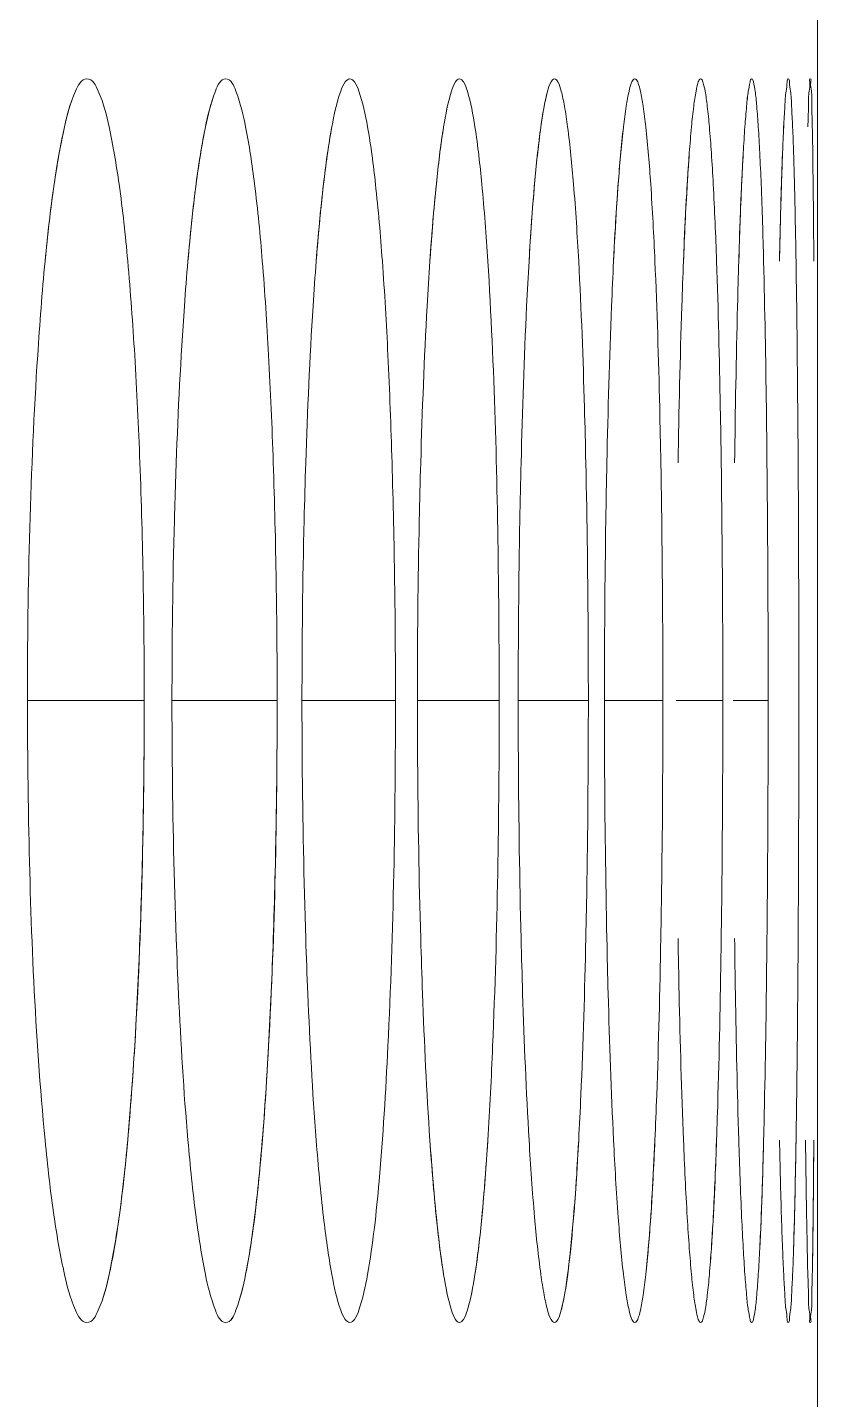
# Model space of a CAD drawing. Header units: millimetres. Extents: x 1177 to 4147, y 93 to 2194.
# Drawn here: x 2920 to 2923.81, y 1381.71 to 1388.33 of the extents above; entities that cross this region are included whole.
import ezdxf

# ---------------------------------------------------------------- set-up
doc = ezdxf.new("R2010")
doc.units = ezdxf.units.MM
doc.header["$LTSCALE"] = 0.1
doc.layers.get('0').update_dxf_attribs({"lineweight": 13})
doc.layers.add('标注', color=251, linetype='Continuous', lineweight=9)

msp = doc.modelspace()

# ---------------------------------------------------------------- linework, layer by layer
msp.add_line((2923.8102, 1348.8948), (2923.8102, 1914.8948))
at = {"layer": '标注'}
for p, q in [((2919.9962, 1385.0776), (2920.56, 1385.0776)), ((2919.9962, 1385.0776), (2920.56, 1385.0776)), ((2920.6939, 1385.0776), (2921.2015, 1385.0776)), ((2920.6939, 1385.0776), (2921.2015, 1385.0776)), ((2921.3214, 1385.0776), (2921.7727, 1385.0776)), ((2921.3214, 1385.0776), (2921.7727, 1385.0776)), ((2921.8784, 1385.0776), (2922.2734, 1385.0776)), ((2921.8784, 1385.0776), (2922.2734, 1385.0776)), ((2922.3651, 1385.0776), (2922.7037, 1385.0776)), ((2922.3651, 1385.0776), (2922.7037, 1385.0776)), ((2922.7813, 1385.0776), (2923.0635, 1385.0776)), ((2922.7813, 1385.0776), (2923.0635, 1385.0776)), ((2923.127, 1385.0776), (2923.3529, 1385.0776)), ((2923.127, 1385.0776), (2923.3529, 1385.0776)), ((2923.4023, 1385.0776), (2923.5716, 1385.0776)), ((2923.4023, 1385.0776), (2923.5716, 1385.0776)), ((2923.8102, 1381.5824), (2923.8102, 1382.0776))]:
    msp.add_line(p, q, dxfattribs=at)
for points, knots in [([(2920.2837, 1388.0776), (2920.2567, 1388.0776), (2920.2065, 1387.978), (2920.1667, 1387.8198), (2920.1169, 1387.5363), (2920.0935, 1387.3222), (2920.0815, 1387.1982)], [0, 0, 0, 0, 0.088546, 0.285612, 0.592064, 1, 1, 1, 1]), ([(2920.2837, 1388.0776), (2920.2567, 1388.0776), (2920.2063, 1387.9775), (2920.1886, 1387.9044), (2920.1751, 1387.8458)], [0, 0, 0, 0, 0.310043, 1, 1, 1, 1]), ([(2920.56, 1385.0776), (2920.56, 1385.4601), (2920.5505, 1386.0163), (2920.5175, 1386.7228), (2920.4848, 1387.1726), (2920.4467, 1387.5368), (2920.3987, 1387.8199), (2920.3602, 1387.978), (2920.3106, 1388.0776), (2920.2837, 1388.0776)], [0, 0, 0, 0, 0.377854, 0.54897, 0.699037, 0.8219, 0.914152, 0.973419, 1, 1, 1, 1]), ([(2920.56, 1385.0776), (2920.56, 1385.4601), (2920.5505, 1386.0163), (2920.5175, 1386.7228), (2920.4848, 1387.1726), (2920.4467, 1387.5368), (2920.3987, 1387.8199), (2920.3602, 1387.978), (2920.3106, 1388.0776), (2920.2837, 1388.0776)], [0, 0, 0, 0, 0.377854, 0.54897, 0.699037, 0.8219, 0.914152, 0.973419, 1, 1, 1, 1]), ([(2920.9533, 1388.0776), (2920.9275, 1388.0776), (2920.8841, 1387.9747), (2920.8475, 1387.8205), (2920.8031, 1387.5355), (2920.7818, 1387.3221), (2920.771, 1387.1982)], [0, 0, 0, 0, 0.085191, 0.282004, 0.589713, 1, 1, 1, 1]), ([(2920.9533, 1388.0776), (2920.9275, 1388.0776), (2920.884, 1387.9741), (2920.8676, 1387.9042), (2920.8554, 1387.8458)], [0, 0, 0, 0, 0.302109, 1, 1, 1, 1]), ([(2921.2015, 1385.0776), (2921.2015, 1385.4601), (2921.193, 1386.0163), (2921.1634, 1386.7227), (2921.1341, 1387.1727), (2921.0997, 1387.536), (2921.0572, 1387.8206), (2921.0219, 1387.9746), (2920.9791, 1388.0776), (2920.9533, 1388.0776)], [0, 0, 0, 0, 0.378677, 0.550133, 0.700451, 0.823436, 0.915631, 0.974548, 1, 1, 1, 1]), ([(2921.2015, 1385.0776), (2921.2015, 1385.4601), (2921.193, 1386.0163), (2921.1634, 1386.7227), (2921.1341, 1387.1727), (2921.0997, 1387.536), (2921.0572, 1387.8206), (2921.0219, 1387.9746), (2920.9791, 1388.0776), (2920.9533, 1388.0776)], [0, 0, 0, 0, 0.378677, 0.550133, 0.700451, 0.823436, 0.915631, 0.974548, 1, 1, 1, 1]), ([(2921.5526, 1388.0776), (2921.5437, 1388.0776), (2921.5228, 1388.0564), (2921.4929, 1387.9797), (2921.4561, 1387.8118), (2921.4198, 1387.539), (2921.3999, 1387.3221), (2921.3902, 1387.1982)], [0, 0, 0, 0, 0.029553, 0.084292, 0.280407, 0.588536, 1, 1, 1, 1]), ([(2921.5526, 1388.0776), (2921.5437, 1388.0776), (2921.5228, 1388.0564), (2921.4929, 1387.9799), (2921.4763, 1387.904), (2921.4655, 1387.8458)], [0, 0, 0, 0, 0.105409, 0.300624, 1, 1, 1, 1]), ([(2921.7727, 1385.0776), (2921.7727, 1385.4601), (2921.7652, 1386.0159), (2921.7388, 1386.7231), (2921.7134, 1387.1713), (2921.6816, 1387.5394), (2921.6471, 1387.812), (2921.6116, 1387.9797), (2921.5824, 1388.0564), (2921.5615, 1388.0776), (2921.5526, 1388.0776)], [0, 0, 0, 0, 0.37915, 0.550789, 0.701227, 0.824236, 0.916314, 0.974872, 0.991193, 1, 1, 1, 1]), ([(2921.7727, 1385.0776), (2921.7727, 1385.4601), (2921.7652, 1386.0159), (2921.7388, 1386.7231), (2921.7134, 1387.1713), (2921.6816, 1387.5394), (2921.6471, 1387.812), (2921.6116, 1387.9797), (2921.5824, 1388.0564), (2921.5615, 1388.0776), (2921.5526, 1388.0776)], [0, 0, 0, 0, 0.37915, 0.550789, 0.701227, 0.824236, 0.916314, 0.974872, 0.991193, 1, 1, 1, 1]), ([(2922.0816, 1388.0776), (2922.0734, 1388.0776), (2922.0549, 1388.0551), (2922.0294, 1387.9797), (2921.9967, 1387.811), (2921.9651, 1387.539), (2921.9475, 1387.3221), (2921.9391, 1387.1982)], [0, 0, 0, 0, 0.027261, 0.081063, 0.277066, 0.586389, 1, 1, 1, 1]), ([(2922.0816, 1388.0776), (2922.0734, 1388.0776), (2922.0549, 1388.0551), (2922.0294, 1387.9799), (2922.0146, 1387.9038), (2922.0052, 1387.8458)], [0, 0, 0, 0, 0.098407, 0.292591, 1, 1, 1, 1]), ([(2922.2184, 1387.1982), (2922.2106, 1387.322), (2922.1942, 1387.539), (2922.1644, 1387.8109), (2922.1329, 1387.9797), (2922.1081, 1388.0551), (2922.0897, 1388.0776), (2922.0816, 1388.0776)], [0, 0, 0, 0, 0.413839, 0.723224, 0.919125, 0.972822, 1, 1, 1, 1]), ([(2922.2184, 1387.1982), (2922.2106, 1387.322), (2922.1942, 1387.539), (2922.1644, 1387.8109), (2922.1329, 1387.9797), (2922.1081, 1388.0551), (2922.0897, 1388.0776), (2922.0816, 1388.0776)], [0, 0, 0, 0, 0.413839, 0.723224, 0.919125, 0.972822, 1, 1, 1, 1]), ([(2922.5401, 1388.0776), (2922.5326, 1388.0776), (2922.5168, 1388.0536), (2922.5043, 1388.0107), (2922.4877, 1387.9364), (2922.4653, 1387.7878), (2922.4396, 1387.538), (2922.4248, 1387.322), (2922.4175, 1387.1982)], [0, 0, 0, 0, 0.025054, 0.078013, 0.161195, 0.274032, 0.584445, 1, 1, 1, 1]), ([(2922.5401, 1388.0776), (2922.5326, 1388.0776), (2922.5168, 1388.0536), (2922.4954, 1387.9803), (2922.4825, 1387.9037), (2922.4744, 1387.8458)], [0, 0, 0, 0, 0.09147, 0.284797, 1, 1, 1, 1]), ([(2922.657, 1387.1982), (2922.6503, 1387.322), (2922.6367, 1387.5379), (2922.6126, 1387.7878), (2922.5913, 1387.9364), (2922.5753, 1388.0107), (2922.5632, 1388.0536), (2922.5475, 1388.0776), (2922.5401, 1388.0776)], [0, 0, 0, 0, 0.41576, 0.726231, 0.839042, 0.922162, 0.975029, 1, 1, 1, 1]), ([(2922.657, 1387.1982), (2922.6503, 1387.322), (2922.6367, 1387.5379), (2922.6126, 1387.7878), (2922.5913, 1387.9364), (2922.5753, 1388.0107), (2922.5632, 1388.0536), (2922.5475, 1388.0776), (2922.5401, 1388.0776)], [0, 0, 0, 0, 0.41576, 0.726231, 0.839042, 0.922162, 0.975029, 1, 1, 1, 1]), ([(2922.9281, 1388.0776), (2922.9212, 1388.0776), (2922.9085, 1388.052), (2922.8981, 1388.011), (2922.8843, 1387.936), (2922.8655, 1387.7879), (2922.8441, 1387.5377), (2922.8316, 1387.322), (2922.8254, 1387.1982)], [0, 0, 0, 0, 0.022981, 0.075216, 0.158211, 0.271196, 0.582643, 1, 1, 1, 1]), ([(2922.9281, 1388.0776), (2922.9213, 1388.0776), (2922.9085, 1388.052), (2922.8981, 1388.011), (2922.8843, 1387.936), (2922.8771, 1387.8791), (2922.8732, 1387.8458)], [0, 0, 0, 0, 0.084747, 0.277358, 0.583386, 1, 1, 1, 1]), ([(2923.0251, 1387.1982), (2923.0196, 1387.322), (2923.0083, 1387.5377), (2922.9884, 1387.7878), (2922.9707, 1387.936), (2922.9575, 1388.0109), (2922.9474, 1388.0519), (2922.9349, 1388.0776), (2922.9281, 1388.0776)], [0, 0, 0, 0, 0.417534, 0.729035, 0.841999, 0.924943, 0.977098, 1, 1, 1, 1]), ([(2923.0251, 1387.1982), (2923.0196, 1387.322), (2923.0083, 1387.5377), (2922.9884, 1387.7878), (2922.9707, 1387.936), (2922.9575, 1388.0109), (2922.9474, 1388.0519), (2922.9349, 1388.0776), (2922.9281, 1388.0776)], [0, 0, 0, 0, 0.417534, 0.729035, 0.841999, 0.924943, 0.977098, 1, 1, 1, 1]), ([(2923.2456, 1388.0776), (2923.2394, 1388.0776), (2923.2302, 1388.0503), (2923.2213, 1388.0114), (2923.2106, 1387.9356), (2923.2004, 1387.8375), (2923.1901, 1387.7116), (2923.176, 1387.4961), (2923.1679, 1387.322), (2923.1629, 1387.1982)], [0, 0, 0, 0, 0.021098, 0.072729, 0.15558, 0.268707, 0.410947, 0.581076, 1, 1, 1, 1]), ([(2923.2456, 1388.0776), (2923.2394, 1388.0776), (2923.2302, 1388.0503), (2923.2213, 1388.0114), (2923.2106, 1387.9356), (2923.2047, 1387.8791), (2923.2016, 1387.8458)], [0, 0, 0, 0, 0.078524, 0.270667, 0.578998, 1, 1, 1, 1]), ([(2923.3226, 1387.1982), (2923.3183, 1387.3219), (2923.3111, 1387.496), (2923.2984, 1387.7116), (2923.289, 1387.8375), (2923.2795, 1387.9356), (2923.2694, 1388.0114), (2923.2608, 1388.0502), (2923.2518, 1388.0776), (2923.2456, 1388.0776)], [0, 0, 0, 0, 0.419072, 0.589237, 0.731487, 0.844598, 0.927408, 0.978974, 1, 1, 1, 1]), ([(2923.3226, 1387.1982), (2923.3183, 1387.3219), (2923.3111, 1387.496), (2923.2984, 1387.7116), (2923.289, 1387.8375), (2923.2795, 1387.9356), (2923.2694, 1388.0114), (2923.2608, 1388.0502), (2923.2518, 1388.0776), (2923.2456, 1388.0776)], [0, 0, 0, 0, 0.419072, 0.589237, 0.731487, 0.844598, 0.927408, 0.978974, 1, 1, 1, 1]), ([(2923.4926, 1388.0776), (2923.4868, 1388.0776), (2923.482, 1388.0486), (2923.4736, 1388.0119), (2923.4664, 1387.9352), (2923.4583, 1387.8376), (2923.4506, 1387.7115), (2923.4399, 1387.496), (2923.4337, 1387.3219), (2923.4299, 1387.1982)], [0, 0, 0, 0, 0.019483, 0.070636, 0.153385, 0.266641, 0.409187, 0.579773, 1, 1, 1, 1]), ([(2923.4926, 1388.0776), (2923.4868, 1388.0776), (2923.482, 1388.0486), (2923.4736, 1388.012), (2923.4665, 1387.9352), (2923.4617, 1387.8791), (2923.4593, 1387.8458)], [0, 0, 0, 0, 0.073071, 0.264912, 0.575251, 1, 1, 1, 1]), ([(2923.5497, 1387.1982), (2923.5465, 1387.3219), (2923.5413, 1387.496), (2923.5318, 1387.7115), (2923.525, 1387.8376), (2923.5176, 1387.9351), (2923.511, 1388.0119), (2923.503, 1388.0485), (2923.4983, 1388.0776), (2923.4926, 1388.0776)], [0, 0, 0, 0, 0.420342, 0.590956, 0.733511, 0.846755, 0.929474, 0.980577, 1, 1, 1, 1]), ([(2923.5497, 1387.1982), (2923.5465, 1387.3219), (2923.5413, 1387.496), (2923.5318, 1387.7115), (2923.525, 1387.8376), (2923.5176, 1387.9351), (2923.511, 1388.0119), (2923.503, 1388.0485), (2923.4983, 1388.0776), (2923.4926, 1388.0776)], [0, 0, 0, 0, 0.420342, 0.590956, 0.733511, 0.846755, 0.929474, 0.980577, 1, 1, 1, 1]), ([(2923.669, 1388.0776), (2923.6637, 1388.0776), (2923.6638, 1388.0471), (2923.6551, 1388.0125), (2923.6519, 1387.9348), (2923.6457, 1387.8377), (2923.6407, 1387.7114), (2923.6331, 1387.496), (2923.6289, 1387.3219), (2923.6263, 1387.1982)], [0, 0, 0, 0, 0.018224, 0.069031, 0.151713, 0.265072, 0.407854, 0.578787, 1, 1, 1, 1]), ([(2923.669, 1388.0776), (2923.6637, 1388.0776), (2923.6638, 1388.0471), (2923.6551, 1388.0125), (2923.652, 1387.9348), (2923.6482, 1387.879), (2923.6465, 1387.8458)], [0, 0, 0, 0, 0.068751, 0.260424, 0.572346, 1, 1, 1, 1]), ([(2923.7061, 1387.1982), (2923.7041, 1387.3219), (2923.7009, 1387.496), (2923.6947, 1387.7114), (2923.6905, 1387.8377), (2923.685, 1387.9348), (2923.6824, 1388.0125), (2923.674, 1388.0471), (2923.6744, 1388.0776), (2923.669, 1388.0776)], [0, 0, 0, 0, 0.421292, 0.592245, 0.735033, 0.848385, 0.931046, 0.98182, 1, 1, 1, 1]), ([(2923.7061, 1387.1982), (2923.7041, 1387.3219), (2923.7009, 1387.496), (2923.6947, 1387.7114), (2923.6905, 1387.8377), (2923.685, 1387.9348), (2923.6824, 1388.0125), (2923.674, 1388.0471), (2923.6744, 1388.0776), (2923.669, 1388.0776)], [0, 0, 0, 0, 0.421292, 0.592245, 0.735033, 0.848385, 0.931046, 0.98182, 1, 1, 1, 1]), ([(2923.7749, 1388.0776), (2923.7698, 1388.0776), (2923.7755, 1388.0461), (2923.7657, 1388.013), (2923.7671, 1387.9345), (2923.7641, 1387.879), (2923.7632, 1387.8458)], [0, 0, 0, 0, 0.06594, 0.257533, 0.570482, 1, 1, 1, 1]), ([(2923.792, 1387.1982), (2923.7912, 1387.3219), (2923.7899, 1387.496), (2923.7869, 1387.7114), (2923.7856, 1387.8377), (2923.7816, 1387.9345), (2923.7836, 1388.0129), (2923.774, 1388.046), (2923.78, 1388.0776), (2923.7749, 1388.0776)], [0, 0, 0, 0, 0.421877, 0.593041, 0.735975, 0.849398, 0.932031, 0.98261, 1, 1, 1, 1]), ([(2923.792, 1387.1982), (2923.7912, 1387.3219), (2923.7899, 1387.496), (2923.7869, 1387.7114), (2923.7856, 1387.8377), (2923.7816, 1387.9345), (2923.7836, 1388.0129), (2923.774, 1388.046), (2923.78, 1388.0776), (2923.7749, 1388.0776)], [0, 0, 0, 0, 0.421877, 0.593041, 0.735975, 0.849398, 0.932031, 0.98261, 1, 1, 1, 1]), ([(2920.1751, 1387.8458), (2920.1655, 1387.8041), (2920.1232, 1387.59), (2920.0984, 1387.3728), (2920.0815, 1387.1982)], [0, 0, 0, 0, 0.196008, 1, 1, 1, 1]), ([(2920.8554, 1387.8458), (2920.8468, 1387.8041), (2920.8086, 1387.5896), (2920.7862, 1387.3727), (2920.771, 1387.1982)], [0, 0, 0, 0, 0.195671, 1, 1, 1, 1]), ([(2921.4655, 1387.8458), (2921.4578, 1387.804), (2921.4237, 1387.5893), (2921.4038, 1387.3726), (2921.3902, 1387.1982)], [0, 0, 0, 0, 0.195367, 1, 1, 1, 1]), ([(2922.0052, 1387.8458), (2921.9984, 1387.804), (2921.9685, 1387.589), (2921.951, 1387.3725), (2921.9391, 1387.1982)], [0, 0, 0, 0, 0.195095, 1, 1, 1, 1]), ([(2922.4744, 1387.8458), (2922.4686, 1387.804), (2922.4428, 1387.5887), (2922.4278, 1387.3724), (2922.4175, 1387.1982)], [0, 0, 0, 0, 0.194857, 1, 1, 1, 1]), ([(2922.8732, 1387.8458), (2922.8684, 1387.8039), (2922.8467, 1387.5885), (2922.8341, 1387.3723), (2922.8254, 1387.1982)], [0, 0, 0, 0, 0.194653, 1, 1, 1, 1]), ([(2923.2016, 1387.8458), (2923.1976, 1387.8039), (2923.1802, 1387.5883), (2923.1699, 1387.3723), (2923.1629, 1387.1982)], [0, 0, 0, 0, 0.194485, 1, 1, 1, 1]), ([(2923.4593, 1387.8458), (2923.4563, 1387.8039), (2923.443, 1387.5882), (2923.4352, 1387.3722), (2923.4299, 1387.1982)], [0, 0, 0, 0, 0.194352, 1, 1, 1, 1]), ([(2923.6465, 1387.8458), (2923.6445, 1387.8039), (2923.6354, 1387.5881), (2923.63, 1387.3722), (2923.6263, 1387.1982)], [0, 0, 0, 0, 0.194256, 1, 1, 1, 1]), ([(2920.0815, 1387.1982), (2920.0669, 1387.0469), (2920.0135, 1386.3412), (2919.9962, 1385.6332), (2919.9962, 1385.0776)], [0, 0, 0, 0, 0.214773, 1, 1, 1, 1]), ([(2920.0815, 1387.1982), (2920.0669, 1387.0469), (2920.0135, 1386.3412), (2919.9962, 1385.6332), (2919.9962, 1385.0776)], [0, 0, 0, 0, 0.214773, 1, 1, 1, 1]), ([(2920.771, 1387.1982), (2920.7647, 1387.1256), (2920.7395, 1386.8016), (2920.7236, 1386.4768), (2920.7144, 1386.2248)], [0, 0, 0, 0, 0.224097, 1, 1, 1, 1]), ([(2920.771, 1387.1982), (2920.7647, 1387.1256), (2920.7395, 1386.8016), (2920.7236, 1386.4768), (2920.7144, 1386.2248)], [0, 0, 0, 0, 0.224097, 1, 1, 1, 1]), ([(2921.3902, 1387.1982), (2921.3846, 1387.1256), (2921.3621, 1386.8015), (2921.3479, 1386.4768), (2921.3397, 1386.2248)], [0, 0, 0, 0, 0.224036, 1, 1, 1, 1]), ([(2921.3902, 1387.1982), (2921.3846, 1387.1256), (2921.3621, 1386.8015), (2921.3479, 1386.4768), (2921.3397, 1386.2248)], [0, 0, 0, 0, 0.224036, 1, 1, 1, 1]), ([(2921.9391, 1387.1982), (2921.9341, 1387.1256), (2921.9143, 1386.8014), (2921.9018, 1386.4768), (2921.8946, 1386.2248)], [0, 0, 0, 0, 0.223981, 1, 1, 1, 1]), ([(2921.9391, 1387.1982), (2921.9341, 1387.1256), (2921.9143, 1386.8014), (2921.9018, 1386.4768), (2921.8946, 1386.2248)], [0, 0, 0, 0, 0.223981, 1, 1, 1, 1]), ([(2922.2734, 1385.0776), (2922.2734, 1385.2725), (2922.2685, 1385.9796), (2922.2508, 1386.687), (2922.2184, 1387.1982)], [0, 0, 0, 0, 0.275612, 1, 1, 1, 1]), ([(2922.2734, 1385.0776), (2922.2734, 1385.2725), (2922.2685, 1385.9796), (2922.2508, 1386.687), (2922.2184, 1387.1982)], [0, 0, 0, 0, 0.275612, 1, 1, 1, 1]), ([(2922.4175, 1387.1982), (2922.4132, 1387.1256), (2922.3961, 1386.8013), (2922.3853, 1386.4767), (2922.3791, 1386.2248)], [0, 0, 0, 0, 0.223934, 1, 1, 1, 1]), ([(2922.4175, 1387.1982), (2922.4132, 1387.1256), (2922.3961, 1386.8013), (2922.3853, 1386.4767), (2922.3791, 1386.2248)], [0, 0, 0, 0, 0.223934, 1, 1, 1, 1]), ([(2922.6915, 1386.2248), (2922.6896, 1386.3136), (2922.6815, 1386.6381), (2922.6697, 1386.9626), (2922.657, 1387.1982)], [0, 0, 0, 0, 0.273401, 1, 1, 1, 1]), ([(2922.6915, 1386.2248), (2922.6896, 1386.3136), (2922.6815, 1386.6381), (2922.6697, 1386.9626), (2922.657, 1387.1982)], [0, 0, 0, 0, 0.273401, 1, 1, 1, 1]), ([(2922.8254, 1387.1982), (2922.8218, 1387.1256), (2922.8075, 1386.8013), (2922.7984, 1386.4767), (2922.7931, 1386.2248)], [0, 0, 0, 0, 0.223894, 1, 1, 1, 1]), ([(2922.8254, 1387.1982), (2922.8218, 1387.1256), (2922.8075, 1386.8013), (2922.7984, 1386.4767), (2922.7931, 1386.2248)], [0, 0, 0, 0, 0.223894, 1, 1, 1, 1]), ([(2923.0535, 1386.2248), (2923.0519, 1386.3136), (2923.0453, 1386.6381), (2923.0355, 1386.9626), (2923.0251, 1387.1982)], [0, 0, 0, 0, 0.27343, 1, 1, 1, 1]), ([(2923.0535, 1386.2248), (2923.0519, 1386.3136), (2923.0453, 1386.6381), (2923.0355, 1386.9626), (2923.0251, 1387.1982)], [0, 0, 0, 0, 0.27343, 1, 1, 1, 1]), ([(2923.1629, 1387.1982), (2923.16, 1387.1256), (2923.1483, 1386.8012), (2923.1409, 1386.4767), (2923.1366, 1386.2248)], [0, 0, 0, 0, 0.22386, 1, 1, 1, 1]), ([(2923.1629, 1387.1982), (2923.16, 1387.1256), (2923.1483, 1386.8012), (2923.1409, 1386.4767), (2923.1366, 1386.2248)], [0, 0, 0, 0, 0.22386, 1, 1, 1, 1]), ([(2923.345, 1386.2248), (2923.3438, 1386.3136), (2923.3385, 1386.6381), (2923.3309, 1386.9625), (2923.3226, 1387.1982)], [0, 0, 0, 0, 0.273454, 1, 1, 1, 1]), ([(2923.345, 1386.2248), (2923.3438, 1386.3136), (2923.3385, 1386.6381), (2923.3309, 1386.9625), (2923.3226, 1387.1982)], [0, 0, 0, 0, 0.273454, 1, 1, 1, 1]), ([(2923.4299, 1387.1982), (2923.4276, 1387.1256), (2923.4187, 1386.8012), (2923.413, 1386.4767), (2923.4097, 1386.2248)], [0, 0, 0, 0, 0.223834, 1, 1, 1, 1]), ([(2923.4299, 1387.1982), (2923.4276, 1387.1256), (2923.4187, 1386.8012), (2923.413, 1386.4767), (2923.4097, 1386.2248)], [0, 0, 0, 0, 0.223834, 1, 1, 1, 1]), ([(2923.566, 1386.2248), (2923.5651, 1386.3136), (2923.5613, 1386.638), (2923.5557, 1386.9625), (2923.5497, 1387.1982)], [0, 0, 0, 0, 0.273472, 1, 1, 1, 1]), ([(2923.566, 1386.2248), (2923.5651, 1386.3136), (2923.5613, 1386.638), (2923.5557, 1386.9625), (2923.5497, 1387.1982)], [0, 0, 0, 0, 0.273472, 1, 1, 1, 1]), ([(2923.7164, 1386.2248), (2923.7158, 1386.3136), (2923.7134, 1386.638), (2923.71, 1386.9625), (2923.7061, 1387.1982)], [0, 0, 0, 0, 0.273485, 1, 1, 1, 1]), ([(2923.7164, 1386.2248), (2923.7158, 1386.3136), (2923.7134, 1386.638), (2923.71, 1386.9625), (2923.7061, 1387.1982)], [0, 0, 0, 0, 0.273485, 1, 1, 1, 1]), ([(2920.7144, 1386.2248), (2920.711, 1386.1325), (2920.699, 1385.7502), (2920.6939, 1385.3676), (2920.6939, 1385.0776)], [0, 0, 0, 0, 0.241638, 1, 1, 1, 1]), ([(2920.7144, 1386.2248), (2920.711, 1386.1325), (2920.699, 1385.7502), (2920.6939, 1385.3676), (2920.6939, 1385.0776)], [0, 0, 0, 0, 0.241638, 1, 1, 1, 1]), ([(2921.3397, 1386.2248), (2921.3366, 1386.1325), (2921.3259, 1385.7501), (2921.3214, 1385.3676), (2921.3214, 1385.0776)], [0, 0, 0, 0, 0.241623, 1, 1, 1, 1]), ([(2921.3397, 1386.2248), (2921.3366, 1386.1325), (2921.3259, 1385.7501), (2921.3214, 1385.3676), (2921.3214, 1385.0776)], [0, 0, 0, 0, 0.241623, 1, 1, 1, 1]), ([(2921.8946, 1386.2248), (2921.8919, 1386.1324), (2921.8824, 1385.7501), (2921.8784, 1385.3676), (2921.8784, 1385.0776)], [0, 0, 0, 0, 0.241609, 1, 1, 1, 1]), ([(2921.8946, 1386.2248), (2921.8919, 1386.1324), (2921.8824, 1385.7501), (2921.8784, 1385.3676), (2921.8784, 1385.0776)], [0, 0, 0, 0, 0.241609, 1, 1, 1, 1]), ([(2922.3791, 1386.2248), (2922.3768, 1386.1324), (2922.3686, 1385.7501), (2922.3651, 1385.3676), (2922.3651, 1385.0776)], [0, 0, 0, 0, 0.241597, 1, 1, 1, 1]), ([(2922.3791, 1386.2248), (2922.3768, 1386.1324), (2922.3686, 1385.7501), (2922.3651, 1385.3676), (2922.3651, 1385.0776)], [0, 0, 0, 0, 0.241597, 1, 1, 1, 1]), ([(2922.7037, 1385.0776), (2922.7037, 1385.1755), (2922.7027, 1385.558), (2922.6978, 1385.9404), (2922.6915, 1386.2248)], [0, 0, 0, 0, 0.25612, 1, 1, 1, 1]), ([(2922.7037, 1385.0776), (2922.7037, 1385.1755), (2922.7027, 1385.558), (2922.6978, 1385.9404), (2922.6915, 1386.2248)], [0, 0, 0, 0, 0.25612, 1, 1, 1, 1]), ([(2922.7931, 1386.2248), (2922.7912, 1386.1324), (2922.7842, 1385.7501), (2922.7813, 1385.3676), (2922.7813, 1385.0776)], [0, 0, 0, 0, 0.241587, 1, 1, 1, 1]), ([(2922.7931, 1386.2248), (2922.7912, 1386.1324), (2922.7842, 1385.7501), (2922.7813, 1385.3676), (2922.7813, 1385.0776)], [0, 0, 0, 0, 0.241587, 1, 1, 1, 1]), ([(2923.0635, 1385.0776), (2923.0635, 1385.1755), (2923.0627, 1385.5579), (2923.0587, 1385.9404), (2923.0535, 1386.2248)], [0, 0, 0, 0, 0.256125, 1, 1, 1, 1]), ([(2923.0635, 1385.0776), (2923.0635, 1385.1755), (2923.0627, 1385.5579), (2923.0587, 1385.9404), (2923.0535, 1386.2248)], [0, 0, 0, 0, 0.256125, 1, 1, 1, 1]), ([(2923.3529, 1385.0776), (2923.3529, 1385.1755), (2923.3522, 1385.5579), (2923.349, 1385.9404), (2923.345, 1386.2248)], [0, 0, 0, 0, 0.25613, 1, 1, 1, 1]), ([(2923.3529, 1385.0776), (2923.3529, 1385.1755), (2923.3522, 1385.5579), (2923.349, 1385.9404), (2923.345, 1386.2248)], [0, 0, 0, 0, 0.25613, 1, 1, 1, 1]), ([(2923.5716, 1385.0776), (2923.5716, 1385.1755), (2923.5711, 1385.5579), (2923.5689, 1385.9404), (2923.566, 1386.2248)], [0, 0, 0, 0, 0.256133, 1, 1, 1, 1]), ([(2923.5716, 1385.0776), (2923.5716, 1385.1755), (2923.5711, 1385.5579), (2923.5689, 1385.9404), (2923.566, 1386.2248)], [0, 0, 0, 0, 0.256133, 1, 1, 1, 1]), ([(2923.7198, 1385.0776), (2923.7198, 1385.1755), (2923.7195, 1385.5579), (2923.7182, 1385.9404), (2923.7164, 1386.2248)], [0, 0, 0, 0, 0.256135, 1, 1, 1, 1]), ([(2923.7198, 1385.0776), (2923.7198, 1385.1755), (2923.7195, 1385.5579), (2923.7182, 1385.9404), (2923.7164, 1386.2248)], [0, 0, 0, 0, 0.256135, 1, 1, 1, 1]), ([(2919.9962, 1385.0776), (2919.9962, 1384.8827), (2920.0039, 1384.1752), (2920.0323, 1383.4672), (2920.0815, 1382.9569)], [0, 0, 0, 0, 0.275462, 1, 1, 1, 1]), ([(2919.9962, 1385.0776), (2919.9962, 1384.8827), (2920.0039, 1384.1752), (2920.0323, 1383.4672), (2920.0815, 1382.9569)], [0, 0, 0, 0, 0.275462, 1, 1, 1, 1]), ([(2920.2837, 1382.0776), (2920.3106, 1382.0776), (2920.3602, 1382.1772), (2920.3987, 1382.3352), (2920.4467, 1382.6183), (2920.4848, 1382.9825), (2920.5175, 1383.4323), (2920.5505, 1384.1388), (2920.56, 1384.695), (2920.56, 1385.0776)], [0, 0, 0, 0, 0.026581, 0.085848, 0.1781, 0.300963, 0.45103, 0.622146, 1, 1, 1, 1]), ([(2920.3906, 1382.3093), (2920.4237, 1382.4576), (2920.4724, 1382.8249), (2920.5434, 1383.7475), (2920.56, 1384.5218), (2920.56, 1385.0776)], [0, 0, 0, 0, 0.1641, 0.399476, 1, 1, 1, 1]), ([(2920.6939, 1385.0776), (2920.6939, 1384.9796), (2920.6957, 1384.5971), (2920.704, 1384.2147), (2920.7144, 1383.9303)], [0, 0, 0, 0, 0.256091, 1, 1, 1, 1]), ([(2920.6939, 1385.0776), (2920.6939, 1384.9796), (2920.6957, 1384.5971), (2920.704, 1384.2147), (2920.7144, 1383.9303)], [0, 0, 0, 0, 0.256091, 1, 1, 1, 1]), ([(2920.9533, 1382.0776), (2920.9791, 1382.0776), (2921.0219, 1382.1805), (2921.0572, 1382.3345), (2921.0997, 1382.6191), (2921.1341, 1382.9824), (2921.1634, 1383.4324), (2921.193, 1384.1389), (2921.2015, 1384.695), (2921.2015, 1385.0776)], [0, 0, 0, 0, 0.025452, 0.084369, 0.176564, 0.299549, 0.449867, 0.621323, 1, 1, 1, 1]), ([(2921.0495, 1382.3093), (2921.0793, 1382.4579), (2921.123, 1382.8253), (2921.1867, 1383.7478), (2921.2015, 1384.5218), (2921.2015, 1385.0776)], [0, 0, 0, 0, 0.163823, 0.399177, 1, 1, 1, 1]), ([(2921.3214, 1385.0776), (2921.3214, 1384.9796), (2921.3229, 1384.5971), (2921.3304, 1384.2147), (2921.3397, 1383.9303)], [0, 0, 0, 0, 0.2561, 1, 1, 1, 1]), ([(2921.3214, 1385.0776), (2921.3214, 1384.9796), (2921.3229, 1384.5971), (2921.3304, 1384.2147), (2921.3397, 1383.9303)], [0, 0, 0, 0, 0.2561, 1, 1, 1, 1]), ([(2921.638, 1382.3093), (2921.6645, 1382.4582), (2921.7032, 1382.8256), (2921.7596, 1383.7482), (2921.7727, 1384.5219), (2921.7727, 1385.0776)], [0, 0, 0, 0, 0.163574, 0.39891, 1, 1, 1, 1]), ([(2921.638, 1382.3093), (2921.6645, 1382.4582), (2921.7032, 1382.8256), (2921.7596, 1383.7482), (2921.7727, 1384.5219), (2921.7727, 1385.0776)], [0, 0, 0, 0, 0.163574, 0.39891, 1, 1, 1, 1]), ([(2921.8784, 1385.0776), (2921.8784, 1384.9796), (2921.8798, 1384.5972), (2921.8864, 1384.2147), (2921.8946, 1383.9303)], [0, 0, 0, 0, 0.256108, 1, 1, 1, 1]), ([(2921.8784, 1385.0776), (2921.8784, 1384.9796), (2921.8798, 1384.5972), (2921.8864, 1384.2147), (2921.8946, 1383.9303)], [0, 0, 0, 0, 0.256108, 1, 1, 1, 1]), ([(2922.2184, 1382.9569), (2922.228, 1383.1083), (2922.2627, 1383.8147), (2922.2734, 1384.5221), (2922.2734, 1385.0776)], [0, 0, 0, 0, 0.214516, 1, 1, 1, 1]), ([(2922.2184, 1382.9569), (2922.228, 1383.1083), (2922.2627, 1383.8147), (2922.2734, 1384.5221), (2922.2734, 1385.0776)], [0, 0, 0, 0, 0.214516, 1, 1, 1, 1]), ([(2922.3651, 1385.0776), (2922.3651, 1384.9796), (2922.3663, 1384.5972), (2922.372, 1384.2147), (2922.3791, 1383.9303)], [0, 0, 0, 0, 0.256115, 1, 1, 1, 1]), ([(2922.3651, 1385.0776), (2922.3651, 1384.9796), (2922.3663, 1384.5972), (2922.372, 1384.2147), (2922.3791, 1383.9303)], [0, 0, 0, 0, 0.256115, 1, 1, 1, 1]), ([(2922.6915, 1383.9303), (2922.6936, 1384.0227), (2922.7008, 1384.4051), (2922.7037, 1384.7875), (2922.7037, 1385.0776)], [0, 0, 0, 0, 0.241589, 1, 1, 1, 1]), ([(2922.6915, 1383.9303), (2922.6936, 1384.0227), (2922.7008, 1384.4051), (2922.7037, 1384.7875), (2922.7037, 1385.0776)], [0, 0, 0, 0, 0.241589, 1, 1, 1, 1]), ([(2922.7813, 1385.0776), (2922.7813, 1384.9796), (2922.7823, 1384.5972), (2922.7871, 1384.2147), (2922.7931, 1383.9303)], [0, 0, 0, 0, 0.256121, 1, 1, 1, 1]), ([(2922.7813, 1385.0776), (2922.7813, 1384.9796), (2922.7823, 1384.5972), (2922.7871, 1384.2147), (2922.7931, 1383.9303)], [0, 0, 0, 0, 0.256121, 1, 1, 1, 1]), ([(2923.0535, 1383.9303), (2923.0552, 1384.0227), (2923.0611, 1384.4051), (2923.0635, 1384.7875), (2923.0635, 1385.0776)], [0, 0, 0, 0, 0.241581, 1, 1, 1, 1]), ([(2923.0535, 1383.9303), (2923.0552, 1384.0227), (2923.0611, 1384.4051), (2923.0635, 1384.7875), (2923.0635, 1385.0776)], [0, 0, 0, 0, 0.241581, 1, 1, 1, 1]), ([(2923.345, 1383.9303), (2923.3463, 1384.0227), (2923.351, 1384.4051), (2923.3529, 1384.7875), (2923.3529, 1385.0776)], [0, 0, 0, 0, 0.241574, 1, 1, 1, 1]), ([(2923.345, 1383.9303), (2923.3463, 1384.0227), (2923.351, 1384.4051), (2923.3529, 1384.7875), (2923.3529, 1385.0776)], [0, 0, 0, 0, 0.241574, 1, 1, 1, 1]), ([(2923.566, 1383.9303), (2923.5669, 1384.0227), (2923.5703, 1384.4051), (2923.5716, 1384.7875), (2923.5716, 1385.0776)], [0, 0, 0, 0, 0.241568, 1, 1, 1, 1]), ([(2923.566, 1383.9303), (2923.5669, 1384.0227), (2923.5703, 1384.4051), (2923.5716, 1384.7875), (2923.5716, 1385.0776)], [0, 0, 0, 0, 0.241568, 1, 1, 1, 1]), ([(2923.7164, 1383.9303), (2923.7169, 1384.0227), (2923.719, 1384.4051), (2923.7198, 1384.7875), (2923.7198, 1385.0776)], [0, 0, 0, 0, 0.241564, 1, 1, 1, 1]), ([(2923.7164, 1383.9303), (2923.7169, 1384.0227), (2923.719, 1384.4051), (2923.7198, 1384.7875), (2923.7198, 1385.0776)], [0, 0, 0, 0, 0.241564, 1, 1, 1, 1]), ([(2920.7144, 1383.9303), (2920.7176, 1383.8416), (2920.7311, 1383.5168), (2920.7505, 1383.1923), (2920.771, 1382.9569)], [0, 0, 0, 0, 0.273252, 1, 1, 1, 1]), ([(2920.7144, 1383.9303), (2920.7176, 1383.8416), (2920.7311, 1383.5168), (2920.7505, 1383.1923), (2920.771, 1382.9569)], [0, 0, 0, 0, 0.273252, 1, 1, 1, 1]), ([(2921.3397, 1383.9303), (2921.3425, 1383.8416), (2921.3546, 1383.5169), (2921.3719, 1383.1923), (2921.3902, 1382.9569)], [0, 0, 0, 0, 0.273301, 1, 1, 1, 1]), ([(2921.3397, 1383.9303), (2921.3425, 1383.8416), (2921.3546, 1383.5169), (2921.3719, 1383.1923), (2921.3902, 1382.9569)], [0, 0, 0, 0, 0.273301, 1, 1, 1, 1]), ([(2921.8946, 1383.9303), (2921.8971, 1383.8416), (2921.9077, 1383.5169), (2921.923, 1383.1924), (2921.9391, 1382.9569)], [0, 0, 0, 0, 0.273345, 1, 1, 1, 1]), ([(2921.8946, 1383.9303), (2921.8971, 1383.8416), (2921.9077, 1383.5169), (2921.923, 1383.1924), (2921.9391, 1382.9569)], [0, 0, 0, 0, 0.273345, 1, 1, 1, 1]), ([(2922.3791, 1383.9303), (2922.3813, 1383.8416), (2922.3904, 1383.517), (2922.4036, 1383.1925), (2922.4175, 1382.9569)], [0, 0, 0, 0, 0.273383, 1, 1, 1, 1]), ([(2922.3791, 1383.9303), (2922.3813, 1383.8416), (2922.3904, 1383.517), (2922.4036, 1383.1925), (2922.4175, 1382.9569)], [0, 0, 0, 0, 0.273383, 1, 1, 1, 1]), ([(2922.657, 1382.9569), (2922.6609, 1383.0295), (2922.6764, 1383.3538), (2922.686, 1383.6784), (2922.6915, 1383.9303)], [0, 0, 0, 0, 0.223913, 1, 1, 1, 1]), ([(2922.657, 1382.9569), (2922.6609, 1383.0295), (2922.6764, 1383.3538), (2922.686, 1383.6784), (2922.6915, 1383.9303)], [0, 0, 0, 0, 0.223913, 1, 1, 1, 1]), ([(2922.7931, 1383.9303), (2922.7949, 1383.8416), (2922.8027, 1383.517), (2922.8138, 1383.1925), (2922.8254, 1382.9569)], [0, 0, 0, 0, 0.273415, 1, 1, 1, 1]), ([(2922.7931, 1383.9303), (2922.7949, 1383.8416), (2922.8027, 1383.517), (2922.8138, 1383.1925), (2922.8254, 1382.9569)], [0, 0, 0, 0, 0.273415, 1, 1, 1, 1]), ([(2923.0251, 1382.9569), (2923.0283, 1383.0295), (2923.0411, 1383.3539), (2923.049, 1383.6784), (2923.0535, 1383.9303)], [0, 0, 0, 0, 0.223876, 1, 1, 1, 1]), ([(2923.0251, 1382.9569), (2923.0283, 1383.0295), (2923.0411, 1383.3539), (2923.049, 1383.6784), (2923.0535, 1383.9303)], [0, 0, 0, 0, 0.223876, 1, 1, 1, 1]), ([(2923.1366, 1383.9303), (2923.1382, 1383.8416), (2923.1444, 1383.5171), (2923.1534, 1383.1926), (2923.1629, 1382.9569)], [0, 0, 0, 0, 0.273442, 1, 1, 1, 1]), ([(2923.1366, 1383.9303), (2923.1382, 1383.8416), (2923.1444, 1383.5171), (2923.1534, 1383.1926), (2923.1629, 1382.9569)], [0, 0, 0, 0, 0.273442, 1, 1, 1, 1]), ([(2923.3226, 1382.9569), (2923.3252, 1383.0295), (2923.3353, 1383.3539), (2923.3415, 1383.6784), (2923.345, 1383.9303)], [0, 0, 0, 0, 0.223846, 1, 1, 1, 1]), ([(2923.3226, 1382.9569), (2923.3252, 1383.0295), (2923.3353, 1383.3539), (2923.3415, 1383.6784), (2923.345, 1383.9303)], [0, 0, 0, 0, 0.223846, 1, 1, 1, 1]), ([(2923.4097, 1383.9303), (2923.4108, 1383.8416), (2923.4157, 1383.5171), (2923.4226, 1383.1926), (2923.4299, 1382.9569)], [0, 0, 0, 0, 0.273463, 1, 1, 1, 1]), ([(2923.4097, 1383.9303), (2923.4108, 1383.8416), (2923.4157, 1383.5171), (2923.4226, 1383.1926), (2923.4299, 1382.9569)], [0, 0, 0, 0, 0.273463, 1, 1, 1, 1]), ([(2923.5497, 1382.9569), (2923.5515, 1383.0295), (2923.5589, 1383.354), (2923.5634, 1383.6785), (2923.566, 1383.9303)], [0, 0, 0, 0, 0.223823, 1, 1, 1, 1]), ([(2923.5497, 1382.9569), (2923.5515, 1383.0295), (2923.5589, 1383.354), (2923.5634, 1383.6785), (2923.566, 1383.9303)], [0, 0, 0, 0, 0.223823, 1, 1, 1, 1]), ([(2923.7061, 1382.9569), (2923.7073, 1383.0295), (2923.712, 1383.354), (2923.7148, 1383.6785), (2923.7164, 1383.9303)], [0, 0, 0, 0, 0.223807, 1, 1, 1, 1]), ([(2923.7061, 1382.9569), (2923.7073, 1383.0295), (2923.712, 1383.354), (2923.7148, 1383.6785), (2923.7164, 1383.9303)], [0, 0, 0, 0, 0.223807, 1, 1, 1, 1]), ([(2920.0815, 1382.9569), (2920.0935, 1382.8329), (2920.1169, 1382.6189), (2920.1667, 1382.3353), (2920.2065, 1382.1771), (2920.2567, 1382.0776), (2920.2837, 1382.0776)], [0, 0, 0, 0, 0.407936, 0.714388, 0.911454, 1, 1, 1, 1]), ([(2920.0815, 1382.9569), (2920.0935, 1382.8329), (2920.1169, 1382.6189), (2920.1667, 1382.3353), (2920.2065, 1382.1771), (2920.2567, 1382.0776), (2920.2837, 1382.0776)], [0, 0, 0, 0, 0.407936, 0.714388, 0.911454, 1, 1, 1, 1]), ([(2920.771, 1382.9569), (2920.7818, 1382.833), (2920.8031, 1382.6196), (2920.8475, 1382.3346), (2920.8841, 1382.1804), (2920.9275, 1382.0776), (2920.9533, 1382.0776)], [0, 0, 0, 0, 0.410287, 0.717996, 0.914809, 1, 1, 1, 1]), ([(2920.771, 1382.9569), (2920.7818, 1382.833), (2920.8031, 1382.6196), (2920.8475, 1382.3346), (2920.8841, 1382.1804), (2920.9275, 1382.0776), (2920.9533, 1382.0776)], [0, 0, 0, 0, 0.410287, 0.717996, 0.914809, 1, 1, 1, 1]), ([(2921.3902, 1382.9569), (2921.3999, 1382.833), (2921.4198, 1382.6161), (2921.4561, 1382.3433), (2921.4929, 1382.1754), (2921.5228, 1382.0987), (2921.5437, 1382.0776), (2921.5526, 1382.0776)], [0, 0, 0, 0, 0.411464, 0.719593, 0.915708, 0.970447, 1, 1, 1, 1]), ([(2921.3902, 1382.9569), (2921.3999, 1382.833), (2921.4198, 1382.6161), (2921.4561, 1382.3433), (2921.4929, 1382.1754), (2921.5228, 1382.0987), (2921.5437, 1382.0776), (2921.5526, 1382.0776)], [0, 0, 0, 0, 0.411464, 0.719593, 0.915708, 0.970447, 1, 1, 1, 1]), ([(2921.9391, 1382.9569), (2921.9435, 1382.8913), (2921.96, 1382.6749), (2921.981, 1382.4586), (2922.0052, 1382.3093)], [0, 0, 0, 0, 0.303324, 1, 1, 1, 1]), ([(2921.9391, 1382.9569), (2921.9475, 1382.8331), (2921.9651, 1382.6161), (2921.9967, 1382.3441), (2922.0294, 1382.1754), (2922.0549, 1382.1), (2922.0734, 1382.0776), (2922.0816, 1382.0776)], [0, 0, 0, 0, 0.413611, 0.722934, 0.918937, 0.972739, 1, 1, 1, 1]), ([(2922.0816, 1382.0776), (2922.0897, 1382.0776), (2922.1081, 1382.1), (2922.1329, 1382.1755), (2922.1644, 1382.3442), (2922.1942, 1382.6162), (2922.2106, 1382.8331), (2922.2184, 1382.9569)], [0, 0, 0, 0, 0.027178, 0.080875, 0.276776, 0.586161, 1, 1, 1, 1]), ([(2922.1562, 1382.3093), (2922.1627, 1382.3511), (2922.1911, 1382.5662), (2922.2074, 1382.7827), (2922.2184, 1382.9569)], [0, 0, 0, 0, 0.195029, 1, 1, 1, 1]), ([(2922.4175, 1382.9569), (2922.4248, 1382.8331), (2922.4396, 1382.6172), (2922.4653, 1382.3673), (2922.4877, 1382.2187), (2922.5043, 1382.1444), (2922.5168, 1382.1015), (2922.5326, 1382.0776), (2922.5401, 1382.0776)], [0, 0, 0, 0, 0.415555, 0.725968, 0.838805, 0.921987, 0.974946, 1, 1, 1, 1]), ([(2922.4175, 1382.9569), (2922.4248, 1382.8331), (2922.4396, 1382.6172), (2922.4653, 1382.3673), (2922.4877, 1382.2187), (2922.5043, 1382.1444), (2922.5168, 1382.1015), (2922.5326, 1382.0776), (2922.5401, 1382.0776)], [0, 0, 0, 0, 0.415555, 0.725968, 0.838805, 0.921987, 0.974946, 1, 1, 1, 1]), ([(2922.5401, 1382.0776), (2922.5475, 1382.0776), (2922.5632, 1382.1016), (2922.5753, 1382.1444), (2922.5913, 1382.2188), (2922.6126, 1382.3673), (2922.6367, 1382.6172), (2922.6503, 1382.8331), (2922.657, 1382.9569)], [0, 0, 0, 0, 0.024971, 0.077838, 0.160958, 0.273769, 0.58424, 1, 1, 1, 1]), ([(2922.6039, 1382.3093), (2922.6094, 1382.3512), (2922.6338, 1382.5665), (2922.6476, 1382.7828), (2922.657, 1382.9569)], [0, 0, 0, 0, 0.1948, 1, 1, 1, 1]), ([(2922.8254, 1382.9569), (2922.8316, 1382.8331), (2922.8441, 1382.6174), (2922.8655, 1382.3673), (2922.8843, 1382.2191), (2922.8981, 1382.1442), (2922.9085, 1382.1031), (2922.9212, 1382.0776), (2922.9281, 1382.0776)], [0, 0, 0, 0, 0.417357, 0.728804, 0.841789, 0.924784, 0.977019, 1, 1, 1, 1]), ([(2922.8254, 1382.9569), (2922.8316, 1382.8331), (2922.8441, 1382.6174), (2922.8655, 1382.3673), (2922.8843, 1382.2191), (2922.8981, 1382.1442), (2922.9085, 1382.1031), (2922.9212, 1382.0776), (2922.9281, 1382.0776)], [0, 0, 0, 0, 0.417357, 0.728804, 0.841789, 0.924784, 0.977019, 1, 1, 1, 1]), ([(2922.9281, 1382.0776), (2922.9349, 1382.0776), (2922.9474, 1382.1032), (2922.9575, 1382.1442), (2922.9707, 1382.2191), (2922.9884, 1382.3673), (2923.0083, 1382.6175), (2923.0196, 1382.8332), (2923.0251, 1382.9569)], [0, 0, 0, 0, 0.022902, 0.075057, 0.158001, 0.270965, 0.582466, 1, 1, 1, 1]), ([(2922.9811, 1382.3093), (2922.9857, 1382.3512), (2923.0059, 1382.5667), (2923.0173, 1382.7828), (2923.0251, 1382.9569)], [0, 0, 0, 0, 0.194606, 1, 1, 1, 1]), ([(2923.1629, 1382.9569), (2923.1679, 1382.8332), (2923.176, 1382.6591), (2923.1901, 1382.4435), (2923.2004, 1382.3176), (2923.2106, 1382.2195), (2923.2213, 1382.1437), (2923.2302, 1382.1048), (2923.2394, 1382.0776), (2923.2456, 1382.0776)], [0, 0, 0, 0, 0.418924, 0.589053, 0.731293, 0.84442, 0.927271, 0.978902, 1, 1, 1, 1]), ([(2923.1629, 1382.9569), (2923.1679, 1382.8332), (2923.176, 1382.6591), (2923.1901, 1382.4435), (2923.2004, 1382.3176), (2923.2106, 1382.2195), (2923.2213, 1382.1437), (2923.2302, 1382.1048), (2923.2394, 1382.0776), (2923.2456, 1382.0776)], [0, 0, 0, 0, 0.418924, 0.589053, 0.731293, 0.84442, 0.927271, 0.978902, 1, 1, 1, 1]), ([(2923.2456, 1382.0776), (2923.2518, 1382.0776), (2923.2608, 1382.1049), (2923.2694, 1382.1437), (2923.2795, 1382.2196), (2923.289, 1382.3176), (2923.2984, 1382.4436), (2923.3111, 1382.6591), (2923.3183, 1382.8332), (2923.3226, 1382.9569)], [0, 0, 0, 0, 0.021026, 0.072592, 0.155402, 0.268513, 0.410763, 0.580928, 1, 1, 1, 1]), ([(2923.2879, 1382.3093), (2923.2915, 1382.3512), (2923.3075, 1382.5668), (2923.3165, 1382.7829), (2923.3226, 1382.9569)], [0, 0, 0, 0, 0.194447, 1, 1, 1, 1]), ([(2923.4299, 1382.9569), (2923.4337, 1382.8332), (2923.4399, 1382.6591), (2923.4506, 1382.4436), (2923.4583, 1382.3175), (2923.4664, 1382.22), (2923.4736, 1382.1432), (2923.482, 1382.1065), (2923.4868, 1382.0776), (2923.4926, 1382.0776)], [0, 0, 0, 0, 0.420227, 0.590813, 0.733359, 0.846615, 0.929364, 0.980517, 1, 1, 1, 1]), ([(2923.4299, 1382.9569), (2923.4337, 1382.8332), (2923.4399, 1382.6591), (2923.4506, 1382.4436), (2923.4583, 1382.3175), (2923.4664, 1382.22), (2923.4736, 1382.1432), (2923.482, 1382.1065), (2923.4868, 1382.0776), (2923.4926, 1382.0776)], [0, 0, 0, 0, 0.420227, 0.590813, 0.733359, 0.846615, 0.929364, 0.980517, 1, 1, 1, 1]), ([(2923.4926, 1382.0776), (2923.4983, 1382.0776), (2923.503, 1382.1066), (2923.511, 1382.1432), (2923.5176, 1382.22), (2923.525, 1382.3175), (2923.5318, 1382.4436), (2923.5413, 1382.6591), (2923.5465, 1382.8332), (2923.5497, 1382.9569)], [0, 0, 0, 0, 0.019423, 0.070526, 0.153245, 0.266489, 0.409044, 0.579658, 1, 1, 1, 1]), ([(2923.5241, 1382.3093), (2923.5268, 1382.3512), (2923.5386, 1382.567), (2923.5452, 1382.7829), (2923.5497, 1382.9569)], [0, 0, 0, 0, 0.194323, 1, 1, 1, 1]), ([(2923.6263, 1382.9569), (2923.6289, 1382.8332), (2923.6331, 1382.6591), (2923.6407, 1382.4437), (2923.6457, 1382.3175), (2923.6519, 1382.2203), (2923.6551, 1382.1426), (2923.6638, 1382.108), (2923.6637, 1382.0776), (2923.669, 1382.0776)], [0, 0, 0, 0, 0.421213, 0.592146, 0.734928, 0.848287, 0.930969, 0.981776, 1, 1, 1, 1]), ([(2923.6263, 1382.9569), (2923.6289, 1382.8332), (2923.6331, 1382.6591), (2923.6407, 1382.4437), (2923.6457, 1382.3175), (2923.6519, 1382.2203), (2923.6551, 1382.1426), (2923.6638, 1382.108), (2923.6637, 1382.0776), (2923.669, 1382.0776)], [0, 0, 0, 0, 0.421213, 0.592146, 0.734928, 0.848287, 0.930969, 0.981776, 1, 1, 1, 1]), ([(2923.669, 1382.0776), (2923.6744, 1382.0776), (2923.674, 1382.1081), (2923.6824, 1382.1426), (2923.685, 1382.2204), (2923.6905, 1382.3175), (2923.6947, 1382.4437), (2923.7009, 1382.6591), (2923.7041, 1382.8332), (2923.7061, 1382.9569)], [0, 0, 0, 0, 0.01818, 0.068954, 0.151615, 0.264967, 0.407755, 0.578708, 1, 1, 1, 1]), ([(2923.6897, 1382.3093), (2923.6915, 1382.3512), (2923.6991, 1382.567), (2923.7033, 1382.783), (2923.7061, 1382.9569)], [0, 0, 0, 0, 0.194237, 1, 1, 1, 1]), ([(2923.7521, 1382.9569), (2923.7536, 1382.8332), (2923.7558, 1382.6591), (2923.7602, 1382.4437), (2923.7624, 1382.3174), (2923.767, 1382.2206), (2923.7657, 1382.1422), (2923.7755, 1382.1091), (2923.7698, 1382.0776), (2923.7749, 1382.0776)], [0, 0, 0, 0, 0.421837, 0.59299, 0.735921, 0.849347, 0.93199, 0.982587, 1, 1, 1, 1]), ([(2923.7521, 1382.9569), (2923.7536, 1382.8332), (2923.7558, 1382.6591), (2923.7602, 1382.4437), (2923.7624, 1382.3174), (2923.767, 1382.2206), (2923.7657, 1382.1422), (2923.7755, 1382.1091), (2923.7698, 1382.0776), (2923.7749, 1382.0776)], [0, 0, 0, 0, 0.421837, 0.59299, 0.735921, 0.849347, 0.93199, 0.982587, 1, 1, 1, 1]), ([(2923.7749, 1382.0776), (2923.78, 1382.0776), (2923.774, 1382.1091), (2923.7836, 1382.1422), (2923.7816, 1382.2206), (2923.7856, 1382.3174), (2923.7869, 1382.4437), (2923.7899, 1382.6591), (2923.7912, 1382.8332), (2923.792, 1382.9569)], [0, 0, 0, 0, 0.01739, 0.067969, 0.150602, 0.264025, 0.406959, 0.578123, 1, 1, 1, 1]), ([(2923.7848, 1382.3093), (2923.7856, 1382.3512), (2923.7891, 1382.5671), (2923.7908, 1382.783), (2923.792, 1382.9569)], [0, 0, 0, 0, 0.194186, 1, 1, 1, 1]), ([(2920.2837, 1382.0776), (2920.3106, 1382.0776), (2920.3605, 1382.1778), (2920.3775, 1382.2508), (2920.3906, 1382.3093)], [0, 0, 0, 0, 0.30962, 1, 1, 1, 1]), ([(2920.9533, 1382.0776), (2920.9791, 1382.0776), (2921.0221, 1382.1812), (2921.0378, 1382.251), (2921.0495, 1382.3093)], [0, 0, 0, 0, 0.301667, 1, 1, 1, 1]), ([(2921.5526, 1382.0776), (2921.5615, 1382.0776), (2921.5824, 1382.0987), (2921.6115, 1382.1754), (2921.6277, 1382.2511), (2921.638, 1382.3093)], [0, 0, 0, 0, 0.105232, 0.30026, 1, 1, 1, 1]), ([(2921.5526, 1382.0776), (2921.5615, 1382.0776), (2921.5824, 1382.0987), (2921.6115, 1382.1754), (2921.6277, 1382.2511), (2921.638, 1382.3093)], [0, 0, 0, 0, 0.105232, 0.30026, 1, 1, 1, 1]), ([(2922.0052, 1382.3093), (2922.0146, 1382.2513), (2922.0294, 1382.1752), (2922.0549, 1382.1), (2922.0734, 1382.0776), (2922.0816, 1382.0776)], [0, 0, 0, 0, 0.707409, 0.901593, 1, 1, 1, 1]), ([(2922.0816, 1382.0776), (2922.0897, 1382.0776), (2922.1081, 1382.1), (2922.1329, 1382.1753), (2922.1472, 1382.2513), (2922.1562, 1382.3093)], [0, 0, 0, 0, 0.098208, 0.29222, 1, 1, 1, 1]), ([(2922.5401, 1382.0776), (2922.5475, 1382.0776), (2922.5632, 1382.1015), (2922.5839, 1382.1749), (2922.5962, 1382.2515), (2922.6039, 1382.3093)], [0, 0, 0, 0, 0.091255, 0.28443, 1, 1, 1, 1]), ([(2922.9281, 1382.0776), (2922.9349, 1382.0776), (2922.9474, 1382.1032), (2922.9575, 1382.1441), (2922.9707, 1382.2191), (2922.9775, 1382.276), (2922.9811, 1382.3093)], [0, 0, 0, 0, 0.084528, 0.277009, 0.583108, 1, 1, 1, 1]), ([(2923.2456, 1382.0776), (2923.2518, 1382.0776), (2923.2607, 1382.1049), (2923.2693, 1382.1437), (2923.2795, 1382.2195), (2923.285, 1382.2761), (2923.2879, 1382.3093)], [0, 0, 0, 0, 0.078313, 0.270352, 0.578752, 1, 1, 1, 1]), ([(2923.4926, 1382.0776), (2923.4983, 1382.0776), (2923.503, 1382.1066), (2923.511, 1382.1432), (2923.5176, 1382.22), (2923.5219, 1382.2761), (2923.5241, 1382.3093)], [0, 0, 0, 0, 0.072887, 0.264651, 0.57505, 1, 1, 1, 1]), ([(2923.669, 1382.0776), (2923.6744, 1382.0776), (2923.674, 1382.1081), (2923.6824, 1382.1426), (2923.6849, 1382.2204), (2923.6883, 1382.2761), (2923.6897, 1382.3093)], [0, 0, 0, 0, 0.068613, 0.260235, 0.572203, 1, 1, 1, 1]), ([(2923.7749, 1382.0776), (2923.78, 1382.0776), (2923.774, 1382.1091), (2923.7836, 1382.1421), (2923.7815, 1382.2207), (2923.7842, 1382.2761), (2923.7848, 1382.3093)], [0, 0, 0, 0, 0.065866, 0.257433, 0.570407, 1, 1, 1, 1])]:
    msp.add_open_spline(points, degree=3, knots=knots, dxfattribs=at)

doc.saveas('drawing.dxf')
